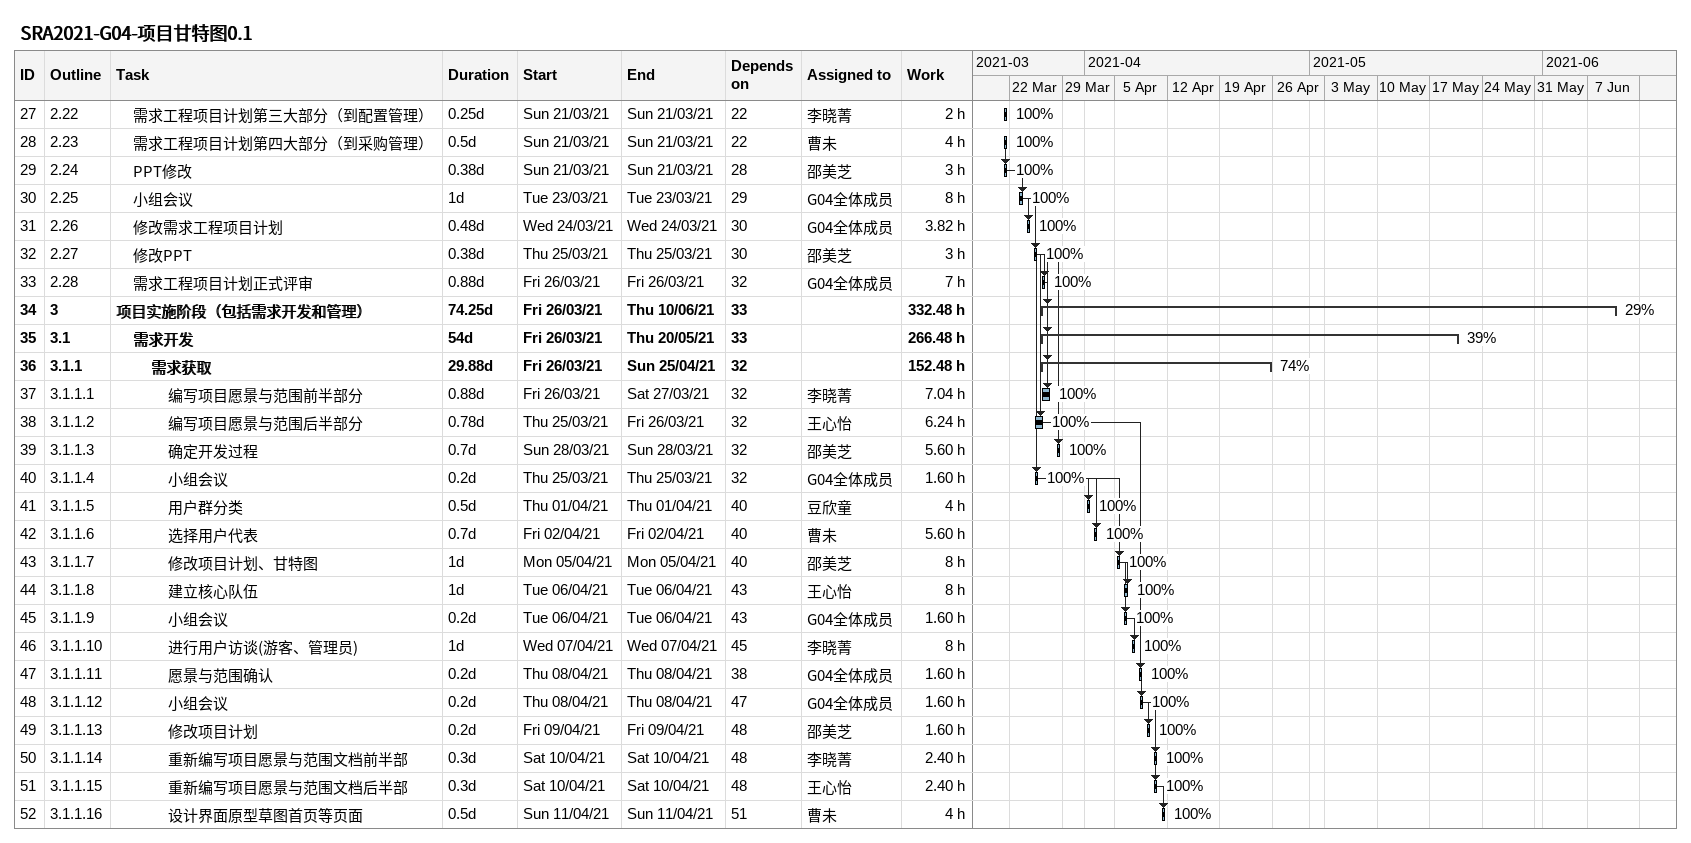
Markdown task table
SRA2021-G04-项目甘特图0.1

| ID | WBS | Task | Duration | Start | Finish | Predecessors | Resources | % complete | Work (h) |
|---|---|---|---|---|---|---|---|---|---|
| 27 | 2.22 | 需求工程项目计划第三大部分（到配置管理） | 0.25d | 2021-03-21 | 2021-03-21 | 22 | 李晓菁 | 100 | 2 |
| 28 | 2.23 | 需求工程项目计划第四大部分（到采购管理） | 0.5d | 2021-03-21 | 2021-03-21 | 22 | 曹未 | 100 | 4 |
| 29 | 2.24 | PPT修改 | 0.38d | 2021-03-21 | 2021-03-21 | 28 | 邵美芝 | 100 | 3 |
| 30 | 2.25 | 小组会议 | 1d | 2021-03-23 | 2021-03-23 | 29 | G04全体成员 | 100 | 8 |
| 31 | 2.26 | 修改需求工程项目计划 | 0.48d | 2021-03-24 | 2021-03-24 | 30 | G04全体成员 | 100 | 3.82 |
| 32 | 2.27 | 修改PPT | 0.38d | 2021-03-25 | 2021-03-25 | 30 | 邵美芝 | 100 | 3 |
| 33 | 2.28 | 需求工程项目计划正式评审 | 0.88d | 2021-03-26 | 2021-03-26 | 32 | G04全体成员 | 100 | 7 |
| 34 | 3 | **项目实施阶段（包括需求开发和管理）** | 74.25d | 2021-03-26 | 2021-06-10 | 33 |  | 29 | 332.48 |
| 35 | 3.1 | **需求开发** | 54d | 2021-03-26 | 2021-05-20 | 33 |  | 39 | 266.48 |
| 36 | 3.1.1 | **需求获取** | 29.88d | 2021-03-26 | 2021-04-25 | 32 |  | 74 | 152.48 |
| 37 | 3.1.1.1 | 编写项目愿景与范围前半部分 | 0.88d | 2021-03-26 | 2021-03-27 | 32 | 李晓菁 | 100 | 7.04 |
| 38 | 3.1.1.2 | 编写项目愿景与范围后半部分 | 0.78d | 2021-03-25 | 2021-03-26 | 32 | 王心怡 | 100 | 6.24 |
| 39 | 3.1.1.3 | 确定开发过程 | 0.7d | 2021-03-28 | 2021-03-28 | 32 | 邵美芝 | 100 | 5.60 |
| 40 | 3.1.1.4 | 小组会议 | 0.2d | 2021-03-25 | 2021-03-25 | 32 | G04全体成员 | 100 | 1.60 |
| 41 | 3.1.1.5 | 用户群分类 | 0.5d | 2021-04-01 | 2021-04-01 | 40 | 豆欣童 | 100 | 4 |
| 42 | 3.1.1.6 | 选择用户代表 | 0.7d | 2021-04-02 | 2021-04-02 | 40 | 曹未 | 100 | 5.60 |
| 43 | 3.1.1.7 | 修改项目计划、甘特图 | 1d | 2021-04-05 | 2021-04-05 | 40 | 邵美芝 | 100 | 8 |
| 44 | 3.1.1.8 | 建立核心队伍 | 1d | 2021-04-06 | 2021-04-06 | 43 | 王心怡 | 100 | 8 |
| 45 | 3.1.1.9 | 小组会议 | 0.2d | 2021-04-06 | 2021-04-06 | 43 | G04全体成员 | 100 | 1.60 |
| 46 | 3.1.1.10 | 进行用户访谈(游客、管理员) | 1d | 2021-04-07 | 2021-04-07 | 45 | 李晓菁 | 100 | 8 |
| 47 | 3.1.1.11 | 愿景与范围确认 | 0.2d | 2021-04-08 | 2021-04-08 | 38 | G04全体成员 | 100 | 1.60 |
| 48 | 3.1.1.12 | 小组会议 | 0.2d | 2021-04-08 | 2021-04-08 | 47 | G04全体成员 | 100 | 1.60 |
| 49 | 3.1.1.13 | 修改项目计划 | 0.2d | 2021-04-09 | 2021-04-09 | 48 | 邵美芝 | 100 | 1.60 |
| 50 | 3.1.1.14 | 重新编写项目愿景与范围文档前半部 | 0.3d | 2021-04-10 | 2021-04-10 | 48 | 李晓菁 | 100 | 2.40 |
| 51 | 3.1.1.15 | 重新编写项目愿景与范围文档后半部 | 0.3d | 2021-04-10 | 2021-04-10 | 48 | 王心怡 | 100 | 2.40 |
| 52 | 3.1.1.16 | 设计界面原型草图首页等页面 | 0.5d | 2021-04-11 | 2021-04-11 | 51 | 曹未 | 100 | 4 |
